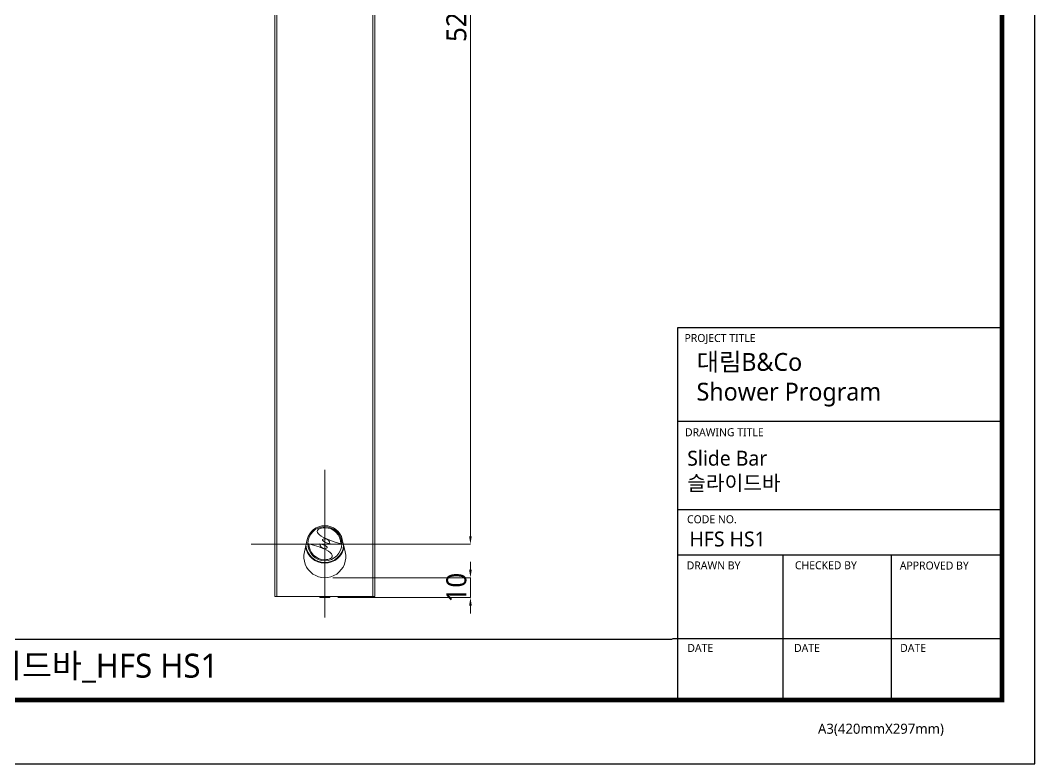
# Model space of a CAD drawing. Extents: x 16296660632 to 16296675124, y -37409619871 to -37409617478.
# Drawn here: x 16296674617 to 16296675124, y -37409618222 to -37409617850 of the extents above; entities that cross this region are included whole.
import ezdxf

# ---------------------------------------------------------------- set-up
doc = ezdxf.new("R2010")
doc.units = 0
doc.header["$LTSCALE"] = 10
doc.header["$MEASUREMENT"] = 0
doc.header["$PDMODE"] = 3
doc.header["$PDSIZE"] = -10
doc.linetypes.add('CENTER2', pattern=[28.575, 19.05, -3.175, 3.175, -3.175])
doc.layers.get('0').update_dxf_attribs({"linetype": 'CONTINUOUS'})
doc.layers.get('DEFPOINTS').update_dxf_attribs({"linetype": 'CONTINUOUS'})
doc.layers.add('1', color=7, linetype='CONTINUOUS', true_color=0xffffff)
doc.layers.add('Cneter', color=1, linetype='CENTER2', lineweight=13)
doc.layers.add('尺寸线层', color=3, linetype='CONTINUOUS', lineweight=18, true_color=0x00ff00)
doc.styles.add('Daelim Dimension', font='')
doc.styles.get('Daelim Dimension').set_extended_font_data('NanumGothic')
doc.dimstyles.new('DEFAULT', dxfattribs={"dimscale": 2, "dimtxt": 2, "dimasz": 2, "dimexe": 0, "dimexo": 2, "dimgap": 1, "dimtad": 1, "dimdec": 1, "dimzin": 9, "dimdsep": 46, "dimtxsty": 'Daelim Dimension', "dimcen": 0.5, "dimclrd": 252, "dimclre": 252, "dimclrt": 3, "dimadec": 1, "dimazin": 0, "dimtfac": 1, "dimtdec": 1, "dimtix": 1, "dimtmove": 0, "dimatfit": 3, "dimfxl": 1, "dimtolj": 1, "dimtzin": 1, "dimlwd": 9, "dimlwe": 9, "dimarcsym": 0})

# ---------------------------------------------------------------- blocks, each defined once
blk = doc.blocks.new('*D32')
at = {"layer": 'DEFPOINTS', "color": 0, "transparency": 16777216}
for p in [(16296674769.0925, -37409618129.28617), (16296674771.5925, -37409618139.28617), (16296674841.98375, -37409618139.28617)]:
    blk.add_point(p, dxfattribs=at)
at = {"layer": '尺寸线层', "color": 5, "lineweight": 9, "transparency": 16777216}
for p, q in [((16296674841.98375, -37409618125.28617), (16296674841.98375, -37409618121.28617)), ((16296674773.0925, -37409618129.28617), (16296674841.98375, -37409618129.28617)), ((16296674841.98375, -37409618129.28617), (16296674841.98375, -37409618139.28617)), ((16296674775.5925, -37409618139.28617), (16296674841.98375, -37409618139.28617)), ((16296674841.98375, -37409618143.28617), (16296674841.98375, -37409618147.28617))]:
    blk.add_line(p, q, dxfattribs=at)
at = {"layer": '尺寸线层', "color": 5, "transparency": 16777216}
for points in [[(16296674841.31709, -37409618125.28617), (16296674842.65042, -37409618125.28617), (16296674841.98375, -37409618129.28617)], [(16296674841.31709, -37409618143.28617), (16296674842.65042, -37409618143.28617), (16296674841.98375, -37409618139.28617)]]:
    blk.add_solid(points, dxfattribs=at)
at = {"layer": '尺寸线层', "color": 7, "transparency": 16777216, "insert": (16296674834.98376, -37409618134.28617), "char_height": 10, "attachment_point": 5, "rotation": 90, "style": 'Daelim Dimension'}
blk.add_mtext('\\A1;10', dxfattribs=at)
blk = doc.blocks.new('*D35')
at = {"layer": 'DEFPOINTS', "color": 0, "transparency": 16777216}
for p in [(16296674769.0925, -37409617587.53617), (16296674769.0925, -37409618112.53617), (16296674841.98375, -37409618112.53617)]:
    blk.add_point(p, dxfattribs=at)
at = {"layer": '尺寸线层', "color": 5, "lineweight": 9, "transparency": 16777216}
for p, q in [((16296674773.0925, -37409617587.53617), (16296674841.98375, -37409617587.53617)), ((16296674841.98375, -37409617591.53617), (16296674841.98375, -37409618108.53617)), ((16296674773.0925, -37409618112.53617), (16296674841.98375, -37409618112.53617))]:
    blk.add_line(p, q, dxfattribs=at)
at = {"layer": '尺寸线层', "color": 5, "transparency": 16777216}
for points in [[(16296674841.31709, -37409617591.53617), (16296674842.65042, -37409617591.53617), (16296674841.98375, -37409617587.53617)], [(16296674841.31709, -37409618108.53617), (16296674842.65042, -37409618108.53617), (16296674841.98375, -37409618112.53617)]]:
    blk.add_solid(points, dxfattribs=at)
at = {"layer": '尺寸线层', "color": 7, "transparency": 16777216, "insert": (16296674834.98376, -37409617850.03617), "char_height": 10, "attachment_point": 5, "rotation": 90, "style": 'Daelim Dimension'}
blk.add_mtext('\\A1;525', dxfattribs=at)

msp = doc.modelspace()

# ---------------------------------------------------------------- linework, layer by layer
at = {"color": 5, "ltscale": 40}
for p, q in [((16296675108.01239, -37409618004.260628), (16296674945.705151, -37409618004.260628)), ((16296675108.01239, -37409618051.174522), (16296674945.705151, -37409618051.174522)), ((16296675108.01239, -37409618051.174522), (16296674945.705151, -37409618051.174522)), ((16296675108.01239, -37409618095.306442), (16296674945.705151, -37409618095.306442)), ((16296675108.01239, -37409618095.306442), (16296674945.705151, -37409618095.306442)), ((16296675108.01239, -37409618118.067863), (16296674945.705151, -37409618118.067863)), ((16296675108.01239, -37409618118.067863), (16296674945.705151, -37409618118.067863)), ((16296674998.42395, -37409618118.067863), (16296674998.42395, -37409618190.525146)), ((16296675052.528721, -37409618118.067863), (16296675052.528721, -37409618190.525146)), ((16296675108.01239, -37409618159.92366), (16296674943.13966, -37409618159.92366)), ((16296675108.01239, -37409618159.92366), (16296674946.96969, -37409618159.92366)), ((16296675108.01239, -37409618190.525146), (16296674968.91466, -37409618190.525146))]:
    msp.add_line(p, q, dxfattribs=at)
at = {"color": 5, "ltscale": 0.5}
msp.add_line((16296674945.705151, -37409618004.260628), (16296674945.705151, -37409618191.506927), dxfattribs=at)
at = {"color": 5}
msp.add_line((16296674125.2122, -37409618160.039726), (16296674942.944361, -37409618160.039726), dxfattribs=at)
at = {"ltscale": 0.5}
msp.add_lwpolyline([(16296674108.881821, -37409618222.388077), (16296675124.44182, -37409618222.388077), (16296675124.44182, -37409617478.268066), (16296674108.881821, -37409617478.268066)], close=True, dxfattribs=at)
at = {"color": 5, "linetype": 'ByBlock', "lineweight": 200, "const_width": 2.34}
msp.add_lwpolyline([(16296674125.2122, -37409618190.52552), (16296675108.012199, -37409618190.52552), (16296675108.012199, -37409617495.545517), (16296674125.2122, -37409617495.545517)], close=True, dxfattribs=at)
at = {"layer": '1', "color": 7, "linetype": 'Continuous', "lineweight": 18}
for p, q in [((16296674744.092501, -37409617538.786171), (16296674744.092501, -37409618138.786171)), ((16296674794.092501, -37409617538.786171), (16296674794.092501, -37409618138.786171)), ((16296674760.335421, -37409618110.209244), (16296674758.87591, -37409618116.363091)), ((16296674779.30909, -37409618116.363091), (16296674777.849581, -37409618110.209244)), ((16296674745.092501, -37409618138.786171), (16296674744.092501, -37409618138.786171)), ((16296674793.092501, -37409618138.786171), (16296674745.092501, -37409618138.786171)), ((16296674766.592501, -37409618138.786171), (16296674766.592501, -37409618139.286171)), ((16296674771.592501, -37409618138.786171), (16296674771.592501, -37409618139.286171)), ((16296674794.092501, -37409618138.786171), (16296674793.092501, -37409618138.786171)), ((16296674771.592501, -37409618139.286171), (16296674766.592501, -37409618139.286171))]:
    msp.add_line(p, q, dxfattribs=at)
at = {"layer": '1', "color": 7, "linetype": 'Continuous', "lineweight": 13}
for p, q in [((16296674745.092501, -37409617538.786171), (16296674745.092501, -37409618138.786171)), ((16296674793.092501, -37409617538.786171), (16296674793.092501, -37409618138.786171)), ((16296674760.592501, -37409618112.286171), (16296674761.092501, -37409618112.286171)), ((16296674777.592501, -37409618112.286171), (16296674777.092501, -37409618112.286171))]:
    msp.add_line(p, q, dxfattribs=at)
at = {"layer": '1', "color": 7, "linetype": 'Continuous', "lineweight": 18}
for centre, radius, start, end in [((16296674769.092501, -37409618112.286171), 9, 13.34219229, 166.65780771), ((16296674769.092501, -37409618112.286171), 8.5, 0, 180), ((16296674769.092501, -37409618112.286171), 8, 0, 180), ((16296674769.092501, -37409618112.286171), 9.45, 184.41283677, 355.58716323), ((16296674769.092501, -37409618112.286171), 8.5, 180, 0), ((16296674769.092501, -37409618112.286171), 8, 180, 0), ((16296674769.092501, -37409618112.286171), 2.5, 0, 180), ((16296674769.092501, -37409618112.286171), 2.5, 180, 0), ((16296674769.092501, -37409618118.786171), 10.5, 166.65780771, 13.34219229), ((16296674769.092501, -37409618112.286171), 9.75, 189.27842155, 350.72157845)]:
    msp.add_arc(centre, radius, start, end, dxfattribs=at)
at = {"layer": 'Cneter', "lineweight": 5, "ltscale": 0.5}
for p, q in [((16296674769.092501, -37409618075.392303), (16296674769.092501, -37409618149.180038)), ((16296674732.198629, -37409618112.536171), (16296674805.98637, -37409618112.536171))]:
    msp.add_line(p, q, dxfattribs=at)

# ---------------------------------------------------------------- texts
at = {"color": 5, "ltscale": 40, "style": 'Daelim Dimension'}
for s, height, p in [('PROJECT TITLE', 4.00765758, (16296674949.14114, -37409618011.325073)), ('DRAWING TITLE', 4.00765758, (16296674949.39809, -37409618058.49305)), ('CODE NO.', 4.0076576, (16296674950.403111, -37409618102.051353)), ('DRAWN BY', 4.0076576, (16296674950.245939, -37409618125.152443)), ('CHECKED BY', 4.0076576, (16296675004.39381, -37409618125.08136)), ('APPROVED BY', 4.00765758, (16296675056.908701, -37409618125.210808)), ('DATE', 4.0076576, (16296674950.558969, -37409618166.458107)), ('DATE', 4.0076576, (16296675003.967649, -37409618166.458107)), ('DATE', 4.0076576, (16296675057.092991, -37409618166.458107)), ('A3(420mmX297mm)', 5.05809927, (16296675015.948891, -37409618207.398018))]:
    msp.add_text(s, height=height, dxfattribs=at).set_placement(p)
at = {"attachment_point": 1, "style": 'Daelim Dimension'}
for s, insert, char_height, width in [('대림B&Co \\PShower Program', (16296674955.18779, -37409618016.843292), 8.92761827, 143.4870269), (' Slide Bar\\P 슬라이드바', (16296674947.96822, -37409618065.775719), 7.4529, 125.42468605), ('HFS HS1', (16296674951.6175, -37409618106.200409), 7.4529, 125.42468605)]:
    msp.add_mtext(s, dxfattribs=dict(at, insert=insert, char_height=char_height, width=width))
at = {"color": 2, "insert": (16296674295.2283, -37409618167.329063), "char_height": 11.977875, "width": 571.71951578, "attachment_point": 1, "style": 'Daelim Dimension'}
msp.add_mtext('{\\fGulim|b0|i0|c129|p50;대림}B&Co Shower Program_Slide Bar_{\\fGulim|b0|i0|c129|p50;슬라이드바}_HFS HS1', dxfattribs=at)

# ---------------------------------------------------------------- dimensions: what is measured, and where the dimension line sits
at = {"layer": '尺寸线层', "color": 5}
for base, p1, p2, picture, middle in [((16296674841.983749, -37409618112.536171), (16296674769.092501, -37409617587.536171), (16296674769.092501, -37409618112.536171), '*D35', (16296674834.983761, -37409617850.036171)), ((16296674841.983749, -37409618139.286171), (16296674769.092501, -37409618129.286171), (16296674771.592501, -37409618139.286171), '*D32', (16296674834.983761, -37409618134.286171))]:
    dim = msp.add_linear_dim(base=base, p1=p1, p2=p2, angle=90, dimstyle='DEFAULT', override={"dimtxt": 5, "dimclrd": 5, "dimclre": 5, "dimclrt": 7}, dxfattribs=at)
    dim.commit()
    dim.dimension.update_dxf_attribs({"geometry": picture, "text_midpoint": middle})

doc.saveas('drawing.dxf')
